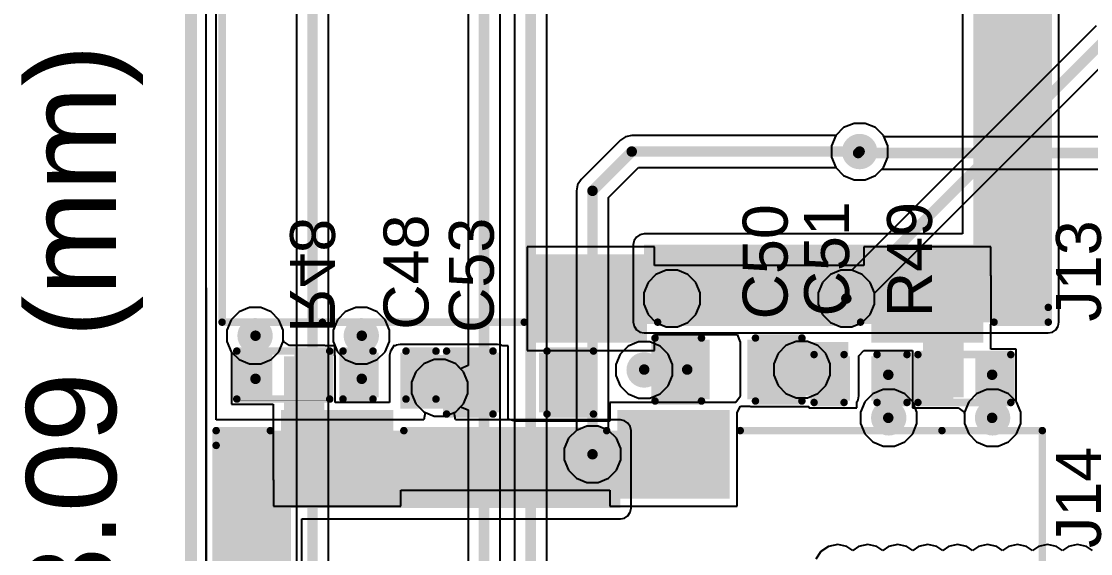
# Model space of a CAD drawing. Header units: inches. Extents: x -3 to 128, y -12 to 41.
# Drawn here: x -2.88 to 15.24, y 13.55 to 22.56 of the extents above; entities that cross this region are included whole.
import ezdxf

# ---------------------------------------------------------------- set-up
doc = ezdxf.new("R2010")
doc.units = ezdxf.units.IN
for name, color, linetype in [('Board Cutout', 216, 'Continuous'), ('Bottom Layer', 5, 'Continuous'), ('Bottom Overlay', 54, 'Continuous'), ('Dimension', 6, 'Continuous'), ('Layer 1', 16, 'Continuous'), ('Layer 2', 76, 'Continuous'), ('Top Layer', 1, 'Continuous'), ('Top Overlay', 2, 'Continuous'), ('Top Paste', 8, 'Continuous'), ('Top Solder', 216, 'Continuous'), ('Via Holes', 16, 'Continuous')]:
    doc.layers.add(name, color=color, linetype=linetype)
doc.styles.add('Arial', font='', dxfattribs={"height": 0.2})
doc.styles.get('Arial').set_extended_font_data('Arial')

msp = doc.modelspace()

# ---------------------------------------------------------------- hatches: boundary and pattern name
at = {"layer": 'Bottom Layer'}
h = msp.add_hatch(color=5, dxfattribs=at)
edge = h.paths.add_edge_path()
edge.add_arc((11.328, 20.357), 0.3, 0, 360)
h = msp.add_hatch(color=5, dxfattribs=at)
edge = h.paths.add_edge_path()
edge.add_arc((8.147, 17.867), 0.3, 0, 360)
h = msp.add_hatch(color=5, dxfattribs=at)
edge = h.paths.add_edge_path()
edge.add_arc((11.102, 17.867), 0.3, 0, 360)
h = msp.add_hatch(color=5, dxfattribs=at)
edge = h.paths.add_edge_path()
edge.add_arc((1.084, 17.237), 0.3, 0, 360)
h = msp.add_hatch(color=5, dxfattribs=at)
edge = h.paths.add_edge_path()
edge.add_arc((2.884, 17.237), 0.3, 0, 360)
h = msp.add_hatch(color=5, dxfattribs=at)
edge = h.paths.add_edge_path()
edge.add_arc((7.677, 16.657), 0.3, 0, 360)
h = msp.add_hatch(color=5, dxfattribs=at)
edge = h.paths.add_edge_path()
edge.add_arc((10.35, 16.664), 0.3, 0, 360)
h = msp.add_hatch(color=5, dxfattribs=at)
edge = h.paths.add_edge_path()
edge.add_arc((4.212, 16.355), 0.3, 0, 360)
h = msp.add_hatch(color=5, dxfattribs=at)
edge = h.paths.add_edge_path()
edge.add_arc((11.821, 15.846), 0.3, 0, 360)
h = msp.add_hatch(color=5, dxfattribs=at)
edge = h.paths.add_edge_path()
edge.add_arc((13.581, 15.846), 0.3, 0, 360)
h = msp.add_hatch(color=5, dxfattribs=at)
edge = h.paths.add_edge_path()
edge.add_arc((6.802, 15.229), 0.3, 0, 360)
at = {"layer": 'Layer 1'}
h = msp.add_hatch(color=16, dxfattribs=at)
edge = h.paths.add_edge_path()
edge.add_arc((11.328, 20.357), 0.3, 0, 360)
h = msp.add_hatch(color=16, dxfattribs=at)
edge = h.paths.add_edge_path()
edge.add_arc((8.147, 17.867), 0.3, 0, 360)
h = msp.add_hatch(color=16, dxfattribs=at)
edge = h.paths.add_edge_path()
edge.add_arc((11.102, 17.867), 0.3, 0, 360)
h = msp.add_hatch(color=16, dxfattribs=at)
edge = h.paths.add_edge_path()
edge.add_arc((1.084, 17.237), 0.3, 0, 360)
h = msp.add_hatch(color=16, dxfattribs=at)
edge = h.paths.add_edge_path()
edge.add_arc((2.884, 17.237), 0.3, 0, 360)
h = msp.add_hatch(color=16, dxfattribs=at)
edge = h.paths.add_edge_path()
edge.add_arc((7.677, 16.657), 0.3, 0, 360)
h = msp.add_hatch(color=16, dxfattribs=at)
edge = h.paths.add_edge_path()
edge.add_arc((10.35, 16.664), 0.3, 0, 360)
h = msp.add_hatch(color=16, dxfattribs=at)
edge = h.paths.add_edge_path()
edge.add_arc((4.212, 16.355), 0.3, 0, 360)
h = msp.add_hatch(color=16, dxfattribs=at)
edge = h.paths.add_edge_path()
edge.add_arc((11.821, 15.846), 0.3, 0, 360)
h = msp.add_hatch(color=16, dxfattribs=at)
edge = h.paths.add_edge_path()
edge.add_arc((13.581, 15.846), 0.3, 0, 360)
h = msp.add_hatch(color=16, dxfattribs=at)
edge = h.paths.add_edge_path()
edge.add_arc((6.802, 15.229), 0.3, 0, 360)
at = {"layer": 'Layer 2'}
for points in [[(14.525, 32.667), (13.255, 32.667), (13.255, 17.466), (14.525, 17.466)], [(14.525, 18.78), (7.675, 18.78), (7.675, 17.466), (14.525, 17.466)], [(0.424, 0.429), (1.694, 0.429), (1.694, 15.63), (0.424, 15.63)], [(0.424, 14.316), (7.274, 14.316), (7.274, 15.63), (0.424, 15.63)]]:
    msp.add_hatch(color=76, dxfattribs=at).paths.add_polyline_path(points)
h = msp.add_hatch(color=76, dxfattribs=at)
edge = h.paths.add_edge_path()
edge.add_arc((11.328, 20.357), 0.3, 0, 360)
h = msp.add_hatch(color=76, dxfattribs=at)
edge = h.paths.add_edge_path()
edge.add_arc((8.147, 17.867), 0.3, 0, 360)
h = msp.add_hatch(color=76, dxfattribs=at)
edge = h.paths.add_edge_path()
edge.add_arc((11.102, 17.867), 0.3, 0, 360)
h = msp.add_hatch(color=76, dxfattribs=at)
edge = h.paths.add_edge_path()
edge.add_arc((1.084, 17.237), 0.3, 0, 360)
h = msp.add_hatch(color=76, dxfattribs=at)
edge = h.paths.add_edge_path()
edge.add_arc((2.884, 17.237), 0.3, 0, 360)
h = msp.add_hatch(color=76, dxfattribs=at)
edge = h.paths.add_edge_path()
edge.add_arc((7.677, 16.657), 0.3, 0, 360)
h = msp.add_hatch(color=76, dxfattribs=at)
edge = h.paths.add_edge_path()
edge.add_arc((10.35, 16.664), 0.3, 0, 360)
h = msp.add_hatch(color=76, dxfattribs=at)
edge = h.paths.add_edge_path()
edge.add_arc((4.212, 16.355), 0.3, 0, 360)
h = msp.add_hatch(color=76, dxfattribs=at)
edge = h.paths.add_edge_path()
edge.add_arc((11.821, 15.846), 0.3, 0, 360)
h = msp.add_hatch(color=76, dxfattribs=at)
edge = h.paths.add_edge_path()
edge.add_arc((13.581, 15.846), 0.3, 0, 360)
h = msp.add_hatch(color=76, dxfattribs=at)
edge = h.paths.add_edge_path()
edge.add_arc((6.802, 15.229), 0.3, 0, 360)
at = {"layer": 'Top Layer'}
h = msp.add_hatch(color=1, dxfattribs=at)
edge = h.paths.add_edge_path()
edge.add_arc((11.328, 20.357), 0.3, 0, 360)
for points in [[(7.675, 17.167), (5.875, 17.167), (5.875, 18.567), (7.675, 18.567)], [(13.375, 17.167), (11.575, 17.167), (11.575, 18.567), (13.375, 18.567)], [(5.875, 17.437), (13.375, 17.437), (13.375, 18.245), (5.875, 18.245)], [(13.09, 18.024), (12.404, 18.024), (12.404, 16.195), (13.09, 16.195)], [(8.724, 17.109), (8.724, 16.22), (7.962, 16.22), (7.962, 17.109)], [(9.486, 16.22), (11.134, 16.22), (11.134, 17.13), (9.486, 17.13)], [(10.248, 17.109), (10.248, 16.22), (9.486, 16.22), (9.486, 17.109)], [(0.863, 16.253), (0.863, 16.888), (1.32, 16.888), (1.32, 16.253)], [(1.574, 15.059), (2.26, 15.059), (2.26, 16.888), (1.574, 16.888)], [(1.803, 16.253), (1.803, 16.888), (2.26, 16.888), (2.26, 16.253)], [(2.663, 16.253), (2.663, 16.888), (3.12, 16.888), (3.12, 16.253)], [(5.192, 16.909), (3.545, 16.909), (3.545, 15.999), (5.192, 15.999)], [(3.603, 16.253), (3.603, 16.888), (4.06, 16.888), (4.06, 16.253)], [(4.43, 15.999), (4.43, 16.888), (5.192, 16.888), (5.192, 15.999)], [(5.954, 15.999), (5.954, 16.888), (6.716, 16.888), (6.716, 15.999)], [(11.102, 16.83), (11.102, 16.195), (10.645, 16.195), (10.645, 16.83)], [(12.042, 16.83), (12.042, 16.195), (11.585, 16.195), (11.585, 16.83)], [(12.861, 16.83), (12.861, 16.195), (12.404, 16.195), (12.404, 16.83)], [(13.801, 16.83), (13.801, 16.195), (13.344, 16.195), (13.344, 16.83)], [(1.574, 15.929), (3.374, 15.929), (3.374, 14.529), (1.574, 14.529)], [(7.274, 15.929), (9.074, 15.929), (9.074, 14.529), (7.274, 14.529)], [(1.574, 14.799), (9.074, 14.799), (9.074, 15.607), (1.574, 15.607)]]:
    msp.add_hatch(color=1, dxfattribs=at).paths.add_polyline_path(points)
h = msp.add_hatch(color=1, dxfattribs=at)
edge = h.paths.add_edge_path()
edge.add_arc((8.147, 17.867), 0.3, 0, 360)
h = msp.add_hatch(color=1, dxfattribs=at)
edge = h.paths.add_edge_path()
edge.add_arc((11.102, 17.867), 0.3, 0, 360)
h = msp.add_hatch(color=1, dxfattribs=at)
edge = h.paths.add_edge_path()
edge.add_arc((1.084, 17.237), 0.3, 0, 360)
h = msp.add_hatch(color=1, dxfattribs=at)
edge = h.paths.add_edge_path()
edge.add_arc((2.884, 17.237), 0.3, 0, 360)
h = msp.add_hatch(color=1, dxfattribs=at)
edge = h.paths.add_edge_path()
edge.add_arc((7.677, 16.657), 0.3, 0, 360)
h = msp.add_hatch(color=1, dxfattribs=at)
edge = h.paths.add_edge_path()
edge.add_arc((10.35, 16.664), 0.3, 0, 360)
h = msp.add_hatch(color=1, dxfattribs=at)
edge = h.paths.add_edge_path()
edge.add_arc((4.212, 16.355), 0.3, 0, 360)
h = msp.add_hatch(color=1, dxfattribs=at)
edge = h.paths.add_edge_path()
edge.add_arc((11.821, 15.846), 0.3, 0, 360)
h = msp.add_hatch(color=1, dxfattribs=at)
edge = h.paths.add_edge_path()
edge.add_arc((13.581, 15.846), 0.3, 0, 360)
h = msp.add_hatch(color=1, dxfattribs=at)
edge = h.paths.add_edge_path()
edge.add_arc((6.802, 15.229), 0.3, 0, 360)
at = {"layer": 'Top Paste'}
for points in [[(7.675, 17.167), (5.875, 17.167), (5.875, 18.567), (7.675, 18.567)], [(13.375, 17.167), (11.575, 17.167), (11.575, 18.567), (13.375, 18.567)], [(8.724, 17.109), (8.724, 16.22), (7.962, 16.22), (7.962, 17.109)], [(10.248, 17.109), (10.248, 16.22), (9.486, 16.22), (9.486, 17.109)], [(0.863, 16.253), (0.863, 16.888), (1.32, 16.888), (1.32, 16.253)], [(1.803, 16.253), (1.803, 16.888), (2.26, 16.888), (2.26, 16.253)], [(2.663, 16.253), (2.663, 16.888), (3.12, 16.888), (3.12, 16.253)], [(3.603, 16.253), (3.603, 16.888), (4.06, 16.888), (4.06, 16.253)], [(4.43, 15.999), (4.43, 16.888), (5.192, 16.888), (5.192, 15.999)], [(5.954, 15.999), (5.954, 16.888), (6.716, 16.888), (6.716, 15.999)], [(11.102, 16.83), (11.102, 16.195), (10.645, 16.195), (10.645, 16.83)], [(12.042, 16.83), (12.042, 16.195), (11.585, 16.195), (11.585, 16.83)], [(12.861, 16.83), (12.861, 16.195), (12.404, 16.195), (12.404, 16.83)], [(13.801, 16.83), (13.801, 16.195), (13.344, 16.195), (13.344, 16.83)], [(1.574, 15.929), (3.374, 15.929), (3.374, 14.529), (1.574, 14.529)], [(7.274, 15.929), (9.074, 15.929), (9.074, 14.529), (7.274, 14.529)]]:
    msp.add_hatch(color=8, dxfattribs=at).paths.add_polyline_path(points)
at = {"layer": 'Top Solder'}
for points in [[(7.725, 17.117), (5.825, 17.117), (5.825, 18.617), (7.725, 18.617)], [(13.425, 17.117), (11.525, 17.117), (11.525, 18.617), (13.425, 18.617)], [(8.784, 17.169), (8.784, 16.16), (7.902, 16.16), (7.902, 17.169)], [(10.308, 17.169), (10.308, 16.16), (9.426, 16.16), (9.426, 17.169)], [(0.808, 16.198), (0.808, 16.943), (1.375, 16.943), (1.375, 16.198)], [(1.748, 16.198), (1.748, 16.943), (2.315, 16.943), (2.315, 16.198)], [(2.603, 16.193), (2.603, 16.948), (3.18, 16.948), (3.18, 16.193)], [(3.543, 16.193), (3.543, 16.948), (4.12, 16.948), (4.12, 16.193)], [(4.37, 15.939), (4.37, 16.948), (5.252, 16.948), (5.252, 15.939)], [(5.894, 15.939), (5.894, 16.948), (6.776, 16.948), (6.776, 15.939)], [(11.162, 16.89), (11.162, 16.135), (10.585, 16.135), (10.585, 16.89)], [(12.102, 16.89), (12.102, 16.135), (11.525, 16.135), (11.525, 16.89)], [(12.916, 16.885), (12.916, 16.14), (12.349, 16.14), (12.349, 16.885)], [(13.856, 16.885), (13.856, 16.14), (13.289, 16.14), (13.289, 16.885)], [(1.524, 15.979), (3.424, 15.979), (3.424, 14.479), (1.524, 14.479)], [(7.224, 15.979), (9.124, 15.979), (9.124, 14.479), (7.224, 14.479)]]:
    msp.add_hatch(color=216, dxfattribs=at).paths.add_polyline_path(points)
at = {"layer": 'Via Holes'}
h = msp.add_hatch(color=7, dxfattribs=at)
edge = h.paths.add_edge_path()
edge.add_arc((11.328, 20.357), 0.15, 0, 360)
h = msp.add_hatch(color=7, dxfattribs=at)
edge = h.paths.add_edge_path()
edge.add_arc((8.147, 17.867), 0.15, 0, 360)
h = msp.add_hatch(color=7, dxfattribs=at)
edge = h.paths.add_edge_path()
edge.add_arc((11.102, 17.867), 0.15, 0, 360)
h = msp.add_hatch(color=7, dxfattribs=at)
edge = h.paths.add_edge_path()
edge.add_arc((1.084, 17.237), 0.15, 0, 360)
h = msp.add_hatch(color=7, dxfattribs=at)
edge = h.paths.add_edge_path()
edge.add_arc((2.884, 17.237), 0.15, 0, 360)
h = msp.add_hatch(color=7, dxfattribs=at)
edge = h.paths.add_edge_path()
edge.add_arc((7.677, 16.657), 0.15, 0, 360)
h = msp.add_hatch(color=7, dxfattribs=at)
edge = h.paths.add_edge_path()
edge.add_arc((10.35, 16.664), 0.15, 0, 360)
h = msp.add_hatch(color=7, dxfattribs=at)
edge = h.paths.add_edge_path()
edge.add_arc((4.212, 16.355), 0.15, 0, 360)
h = msp.add_hatch(color=7, dxfattribs=at)
edge = h.paths.add_edge_path()
edge.add_arc((11.821, 15.846), 0.15, 0, 360)
h = msp.add_hatch(color=7, dxfattribs=at)
edge = h.paths.add_edge_path()
edge.add_arc((13.581, 15.846), 0.15, 0, 360)
h = msp.add_hatch(color=7, dxfattribs=at)
edge = h.paths.add_edge_path()
edge.add_arc((6.802, 15.229), 0.15, 0, 360)

# ---------------------------------------------------------------- linework, layer by layer
at = {"layer": 'Board Cutout'}
msp.add_lwpolyline([(-0.003, 33.09, 0.2, 0.2, 0), (0, 0, 0.2, 0.2, 0)], format="xyseb", dxfattribs=at)
at = {"layer": 'Bottom Layer'}
for p, q in [((0.259, 3.746), (0.257, 29.977)), ((11.057, 20.762), (10.923, 20.628)), ((11.233, 20.835), (11.057, 20.762)), ((11.423, 20.835), (11.233, 20.835)), ((11.598, 20.762), (11.423, 20.835)), ((11.733, 20.628), (11.598, 20.762)), ((10.923, 20.628), (10.85, 20.452)), ((11.805, 20.452), (11.733, 20.628)), ((10.85, 20.452), (10.85, 20.262)), ((11.805, 20.262), (11.805, 20.452)), ((10.85, 20.262), (10.923, 20.087)), ((11.733, 20.087), (11.805, 20.262)), ((10.923, 20.087), (11.057, 19.952)), ((11.057, 19.952), (11.233, 19.88)), ((11.423, 19.88), (11.598, 19.952)), ((11.598, 19.952), (11.733, 20.087)), ((11.233, 19.88), (11.423, 19.88)), ((8.052, 18.345), (7.876, 18.272)), ((8.242, 18.345), (8.052, 18.345)), ((8.417, 18.272), (8.242, 18.345)), ((11.007, 18.345), (10.832, 18.272)), ((11.197, 18.345), (11.007, 18.345)), ((11.373, 18.272), (11.197, 18.345)), ((7.742, 18.138), (7.669, 17.962)), ((7.876, 18.272), (7.742, 18.138)), ((8.552, 18.138), (8.417, 18.272)), ((8.625, 17.962), (8.552, 18.138)), ((10.697, 18.138), (10.625, 17.962)), ((10.832, 18.272), (10.697, 18.138)), ((11.507, 18.138), (11.373, 18.272)), ((11.58, 17.962), (11.507, 18.138)), ((7.669, 17.962), (7.669, 17.772)), ((8.625, 17.772), (8.625, 17.962)), ((10.625, 17.962), (10.625, 17.772)), ((11.58, 17.772), (11.58, 17.962)), ((7.669, 17.772), (7.742, 17.596)), ((8.552, 17.596), (8.625, 17.772)), ((10.625, 17.772), (10.697, 17.596)), ((11.507, 17.596), (11.58, 17.772)), ((0.813, 17.642), (0.679, 17.507)), ((0.989, 17.715), (0.813, 17.642)), ((1.179, 17.715), (0.989, 17.715)), ((1.354, 17.642), (1.179, 17.715)), ((1.489, 17.507), (1.354, 17.642)), ((2.613, 17.642), (2.479, 17.507)), ((2.789, 17.715), (2.613, 17.642)), ((2.979, 17.715), (2.789, 17.715)), ((3.154, 17.642), (2.979, 17.715)), ((3.289, 17.507), (3.154, 17.642)), ((7.742, 17.596), (7.876, 17.462)), ((8.417, 17.462), (8.552, 17.596)), ((10.697, 17.596), (10.832, 17.462)), ((11.373, 17.462), (11.507, 17.596)), ((0.679, 17.507), (0.606, 17.332)), ((1.561, 17.332), (1.489, 17.507)), ((2.479, 17.507), (2.406, 17.332)), ((3.362, 17.332), (3.289, 17.507)), ((7.876, 17.462), (8.052, 17.389)), ((8.242, 17.389), (8.417, 17.462)), ((10.832, 17.462), (11.007, 17.389)), ((11.197, 17.389), (11.373, 17.462)), ((0.606, 17.332), (0.606, 17.142)), ((1.561, 17.142), (1.561, 17.332)), ((2.406, 17.332), (2.406, 17.142)), ((3.362, 17.142), (3.362, 17.332)), ((8.052, 17.389), (8.242, 17.389)), ((11.007, 17.389), (11.197, 17.389)), ((0.606, 17.142), (0.679, 16.966)), ((1.489, 16.966), (1.561, 17.142)), ((2.406, 17.142), (2.479, 16.966)), ((3.289, 16.966), (3.362, 17.142)), ((7.407, 17.062), (7.272, 16.927)), ((7.582, 17.134), (7.407, 17.062)), ((7.772, 17.134), (7.582, 17.134)), ((7.948, 17.062), (7.772, 17.134)), ((8.082, 16.927), (7.948, 17.062)), ((0.679, 16.966), (0.813, 16.832)), ((1.354, 16.832), (1.489, 16.966)), ((2.479, 16.966), (2.613, 16.832)), ((3.154, 16.832), (3.289, 16.966)), ((7.272, 16.927), (7.199, 16.752)), ((8.155, 16.752), (8.082, 16.927)), ((0.813, 16.832), (0.989, 16.759)), ((0.989, 16.759), (1.179, 16.759)), ((1.179, 16.759), (1.354, 16.832)), ((2.613, 16.832), (2.789, 16.759)), ((2.789, 16.759), (2.979, 16.759)), ((2.979, 16.759), (3.154, 16.832)), ((7.199, 16.752), (7.199, 16.561)), ((8.155, 16.561), (8.155, 16.752)), ((7.199, 16.561), (7.272, 16.386)), ((8.082, 16.386), (8.155, 16.561)), ((7.272, 16.386), (7.407, 16.251)), ((7.948, 16.251), (8.082, 16.386)), ((11.726, 16.324), (11.551, 16.251)), ((11.917, 16.324), (11.726, 16.324)), ((12.092, 16.251), (11.917, 16.324)), ((13.486, 16.324), (13.31, 16.251)), ((13.676, 16.324), (13.486, 16.324)), ((13.851, 16.251), (13.676, 16.324)), ((7.407, 16.251), (7.582, 16.179)), ((7.582, 16.179), (7.772, 16.179)), ((7.772, 16.179), (7.948, 16.251)), ((11.551, 16.251), (11.416, 16.116)), ((12.227, 16.116), (12.092, 16.251)), ((13.31, 16.251), (13.176, 16.116)), ((13.986, 16.116), (13.851, 16.251)), ((11.416, 16.116), (11.344, 15.941)), ((12.299, 15.941), (12.227, 16.116)), ((13.176, 16.116), (13.103, 15.941)), ((14.058, 15.941), (13.986, 16.116)), ((11.344, 15.941), (11.344, 15.751)), ((12.299, 15.751), (12.299, 15.941)), ((13.103, 15.941), (13.103, 15.751)), ((14.058, 15.751), (14.058, 15.941)), ((6.531, 15.634), (6.397, 15.5)), ((6.707, 15.707), (6.531, 15.634)), ((6.897, 15.707), (6.707, 15.707)), ((7.072, 15.634), (6.897, 15.707)), ((7.207, 15.5), (7.072, 15.634)), ((11.344, 15.751), (11.416, 15.575)), ((12.227, 15.575), (12.299, 15.751)), ((13.103, 15.751), (13.176, 15.575)), ((13.986, 15.575), (14.058, 15.751)), ((6.397, 15.5), (6.324, 15.324)), ((7.279, 15.324), (7.207, 15.5)), ((11.416, 15.575), (11.551, 15.441)), ((11.551, 15.441), (11.726, 15.368)), ((11.917, 15.368), (12.092, 15.441)), ((12.092, 15.441), (12.227, 15.575)), ((13.176, 15.575), (13.31, 15.441)), ((13.31, 15.441), (13.486, 15.368)), ((13.676, 15.368), (13.851, 15.441)), ((13.851, 15.441), (13.986, 15.575)), ((6.324, 15.324), (6.324, 15.134)), ((7.279, 15.134), (7.279, 15.324)), ((11.726, 15.368), (11.917, 15.368)), ((13.486, 15.368), (13.676, 15.368)), ((6.324, 15.134), (6.397, 14.959)), ((7.207, 14.959), (7.279, 15.134)), ((6.397, 14.959), (6.531, 14.824)), ((7.072, 14.824), (7.207, 14.959)), ((6.531, 14.824), (6.707, 14.751)), ((6.707, 14.751), (6.897, 14.751)), ((6.897, 14.751), (7.072, 14.824))]:
    msp.add_line(p, q, dxfattribs=at)
at = {"layer": 'Layer 1'}
for p, q in [((0.259, 0.259), (0.256, 32.741)), ((1.785, 26.934), (1.785, 6.853)), ((2.329, 6.966), (2.329, 26.821)), ((5.482, 26.391), (5.482, 7.557)), ((6.026, 7.669), (6.026, 26.278)), ((5.236, 6.77), (5.236, 25.07)), ((4.692, 24.958), (4.692, 16.731)), ((15.336, 22.485), (11.196, 18.345)), ((11.58, 17.96), (15.794, 22.174)), ((11.057, 20.762), (10.924, 20.629)), ((11.233, 20.835), (11.057, 20.762)), ((11.423, 20.835), (11.233, 20.835)), ((11.598, 20.762), (11.423, 20.835)), ((11.733, 20.628), (11.598, 20.762)), ((7.275, 20.55), (6.609, 19.884)), ((7.363, 20.609), (7.275, 20.55)), ((7.467, 20.629), (7.363, 20.609)), ((10.924, 20.629), (7.467, 20.629)), ((11.805, 20.452), (11.733, 20.628)), ((11.805, 20.262), (11.805, 20.452)), ((11.733, 20.087), (11.805, 20.262)), ((7.074, 19.579), (7.58, 20.085)), ((7.58, 20.085), (10.924, 20.085)), ((10.924, 20.085), (11.057, 19.952)), ((11.057, 19.952), (11.233, 19.88)), ((11.423, 19.88), (11.598, 19.952)), ((11.598, 19.952), (11.733, 20.087)), ((6.55, 19.796), (6.53, 19.692)), ((6.609, 19.884), (6.55, 19.796)), ((11.233, 19.88), (11.423, 19.88)), ((6.53, 19.692), (6.53, 15.633)), ((7.074, 15.633), (7.074, 19.579)), ((8.052, 18.345), (7.876, 18.272)), ((8.242, 18.345), (8.052, 18.345)), ((8.417, 18.272), (8.242, 18.345)), ((11.007, 18.345), (10.832, 18.272)), ((11.196, 18.345), (11.007, 18.345)), ((7.742, 18.138), (7.669, 17.962)), ((7.876, 18.272), (7.742, 18.138)), ((8.552, 18.138), (8.417, 18.272)), ((8.625, 17.962), (8.552, 18.138)), ((10.697, 18.138), (10.625, 17.962)), ((10.832, 18.272), (10.697, 18.138)), ((7.669, 17.962), (7.669, 17.772)), ((8.625, 17.772), (8.625, 17.962)), ((10.625, 17.962), (10.625, 17.772)), ((11.58, 17.772), (11.58, 17.96)), ((7.669, 17.772), (7.742, 17.596)), ((8.552, 17.596), (8.625, 17.772)), ((10.625, 17.772), (10.697, 17.596)), ((11.507, 17.596), (11.58, 17.772)), ((0.813, 17.642), (0.679, 17.507)), ((0.989, 17.715), (0.813, 17.642)), ((1.179, 17.715), (0.989, 17.715)), ((1.354, 17.642), (1.179, 17.715)), ((1.489, 17.507), (1.354, 17.642)), ((7.742, 17.596), (7.876, 17.462)), ((8.417, 17.462), (8.552, 17.596)), ((10.697, 17.596), (10.832, 17.462)), ((11.373, 17.462), (11.507, 17.596)), ((0.679, 17.507), (0.606, 17.332)), ((1.561, 17.332), (1.489, 17.507)), ((7.876, 17.462), (8.052, 17.389)), ((8.242, 17.389), (8.417, 17.462)), ((10.832, 17.462), (11.007, 17.389)), ((11.197, 17.389), (11.373, 17.462)), ((0.606, 17.332), (0.606, 17.142)), ((1.561, 17.142), (1.561, 17.332)), ((8.052, 17.389), (8.242, 17.389)), ((11.007, 17.389), (11.197, 17.389)), ((0.606, 17.142), (0.679, 16.966)), ((1.489, 16.966), (1.561, 17.142)), ((10.079, 17.069), (9.945, 16.935)), ((10.255, 17.142), (10.079, 17.069)), ((10.445, 17.142), (10.255, 17.142)), ((10.621, 17.069), (10.445, 17.142)), ((10.755, 16.935), (10.621, 17.069)), ((0.679, 16.966), (0.813, 16.832)), ((1.354, 16.832), (1.489, 16.966)), ((9.945, 16.935), (9.872, 16.759)), ((10.828, 16.759), (10.755, 16.935)), ((0.813, 16.832), (0.989, 16.759)), ((0.989, 16.759), (1.179, 16.759)), ((1.179, 16.759), (1.354, 16.832)), ((3.942, 16.76), (3.807, 16.625)), ((4.117, 16.832), (3.942, 16.76)), ((4.307, 16.832), (4.117, 16.832)), ((4.483, 16.76), (4.307, 16.832)), ((4.565, 16.678), (4.483, 16.76)), ((4.692, 16.731), (4.565, 16.678)), ((9.872, 16.759), (9.872, 16.569)), ((10.828, 16.569), (10.828, 16.759)), ((3.807, 16.625), (3.735, 16.45)), ((9.872, 16.569), (9.945, 16.394)), ((10.755, 16.394), (10.828, 16.569)), ((3.735, 16.45), (3.735, 16.26)), ((9.945, 16.394), (10.079, 16.259)), ((10.621, 16.259), (10.755, 16.394)), ((13.486, 16.324), (13.31, 16.251)), ((13.676, 16.324), (13.486, 16.324)), ((13.851, 16.251), (13.676, 16.324)), ((3.735, 16.26), (3.807, 16.084)), ((10.079, 16.259), (10.255, 16.187)), ((10.255, 16.187), (10.445, 16.187)), ((10.445, 16.187), (10.621, 16.259)), ((13.31, 16.251), (13.176, 16.116)), ((13.986, 16.116), (13.851, 16.251)), ((3.807, 16.084), (3.942, 15.95)), ((3.942, 15.95), (4.117, 15.877)), ((4.307, 15.877), (4.483, 15.95)), ((4.483, 15.95), (4.565, 16.031)), ((4.565, 16.031), (4.692, 15.979)), ((4.692, 15.979), (4.692, 6.77)), ((13.176, 16.116), (13.103, 15.941)), ((14.058, 15.941), (13.986, 16.116)), ((4.117, 15.877), (4.307, 15.877)), ((13.103, 15.941), (13.103, 15.751)), ((14.058, 15.751), (14.058, 15.941)), ((6.53, 15.633), (6.397, 15.5)), ((7.207, 15.5), (7.074, 15.633)), ((13.103, 15.751), (13.176, 15.575)), ((13.986, 15.575), (14.058, 15.751)), ((6.397, 15.5), (6.324, 15.324)), ((7.279, 15.324), (7.207, 15.5)), ((13.176, 15.575), (13.31, 15.441)), ((13.31, 15.441), (13.486, 15.368)), ((13.676, 15.368), (13.851, 15.441)), ((13.851, 15.441), (13.986, 15.575)), ((6.324, 15.324), (6.324, 15.134)), ((7.279, 15.134), (7.279, 15.324)), ((13.486, 15.368), (13.676, 15.368)), ((6.324, 15.134), (6.397, 14.959)), ((7.207, 14.959), (7.279, 15.134)), ((6.397, 14.959), (6.531, 14.824)), ((7.072, 14.824), (7.207, 14.959)), ((6.531, 14.824), (6.707, 14.751)), ((6.707, 14.751), (6.897, 14.751)), ((6.897, 14.751), (7.072, 14.824)), ((10.803, 13.667), (10.673, 13.58)), ((10.957, 13.698), (10.803, 13.667)), ((11.11, 13.667), (10.957, 13.698)), ((11.211, 13.6), (11.11, 13.667)), ((11.311, 13.667), (11.211, 13.6)), ((11.465, 13.698), (11.311, 13.667)), ((11.618, 13.667), (11.465, 13.698)), ((11.719, 13.6), (11.618, 13.667)), ((11.819, 13.667), (11.719, 13.6)), ((11.973, 13.698), (11.819, 13.667)), ((12.126, 13.667), (11.973, 13.698)), ((12.227, 13.6), (12.126, 13.667)), ((12.327, 13.667), (12.227, 13.6)), ((12.481, 13.698), (12.327, 13.667)), ((12.634, 13.667), (12.481, 13.698)), ((12.735, 13.6), (12.634, 13.667)), ((12.835, 13.667), (12.735, 13.6)), ((12.989, 13.698), (12.835, 13.667)), ((13.142, 13.667), (12.989, 13.698)), ((13.243, 13.6), (13.142, 13.667)), ((13.343, 13.667), (13.243, 13.6)), ((13.497, 13.698), (13.343, 13.667)), ((13.65, 13.667), (13.497, 13.698)), ((13.751, 13.6), (13.65, 13.667)), ((13.851, 13.667), (13.751, 13.6)), ((14.005, 13.698), (13.851, 13.667)), ((14.158, 13.667), (14.005, 13.698)), ((14.259, 13.6), (14.158, 13.667)), ((14.359, 13.667), (14.259, 13.6)), ((14.513, 13.698), (14.359, 13.667)), ((14.666, 13.667), (14.513, 13.698)), ((14.767, 13.6), (14.666, 13.667)), ((14.867, 13.667), (14.767, 13.6)), ((15.021, 13.698), (14.867, 13.667)), ((15.174, 13.667), (15.021, 13.698)), ((15.275, 13.6), (15.174, 13.667)), ((10.673, 13.58), (10.586, 13.45))]:
    msp.add_line(p, q, dxfattribs=at)
for points in [[(2.057, 6.853, 0.178, 0.178, 0), (2.057, 26.934, 0.178, 0.178, 0)], [(5.754, 7.557, 0.178, 0.178, 0), (5.754, 26.391, 0.178, 0.178, 0)], [(4.964, 6.367, 0.178, 0.178, 0), (4.964, 25.07, 0.178, 0.178, 0)], [(11.102, 17.867, 0.178, 0.178, 0), (15.681, 22.446, 0.178, 0.178, 0)], [(6.802, 19.692, 0.178, 0.178, 0), (7.467, 20.357, 0.178, 0.178, 0)], [(7.467, 20.357, 0.178, 0.178, 0), (11.328, 20.357, 0.178, 0.178, 0)], [(6.802, 15.229, 0.178, 0.178, 0), (6.802, 19.692, 0.178, 0.178, 0)]]:
    msp.add_lwpolyline(points, format="xyseb", dxfattribs=at)
for points in [[(7.422, 20.357, 0.0889, 0.0889, 1), (7.511, 20.357, 0.0889, 0.0889, 1)], [(7.422, 20.357, 0.0889, 0.0889, 1), (7.511, 20.357, 0.0889, 0.0889, 1)], [(11.283, 20.357, 0.0889, 0.0889, 1), (11.372, 20.357, 0.0889, 0.0889, 1)], [(6.757, 19.692, 0.0889, 0.0889, 1), (6.846, 19.692, 0.0889, 0.0889, 1)], [(6.757, 19.692, 0.0889, 0.0889, 1), (6.846, 19.692, 0.0889, 0.0889, 1)], [(11.058, 17.867, 0.0889, 0.0889, 1), (11.147, 17.867, 0.0889, 0.0889, 1)], [(6.757, 15.229, 0.0889, 0.0889, 1), (6.846, 15.229, 0.0889, 0.0889, 1)]]:
    msp.add_lwpolyline(points, format="xyseb", close=True, dxfattribs=at)
at = {"layer": 'Layer 2'}
for p, q in [((0.424, 15.812), (0.424, 32.831)), ((13.073, 32.667), (13.073, 18.962)), ((14.706, 17.466), (14.706, 32.667)), ((11.057, 20.762), (10.923, 20.628)), ((11.233, 20.835), (11.057, 20.762)), ((11.423, 20.835), (11.233, 20.835)), ((11.598, 20.762), (11.423, 20.835)), ((11.733, 20.628), (11.598, 20.762)), ((10.923, 20.628), (10.85, 20.452)), ((11.805, 20.452), (11.733, 20.628)), ((10.85, 20.452), (10.85, 20.262)), ((11.805, 20.262), (11.805, 20.452)), ((10.85, 20.262), (10.923, 20.087)), ((11.733, 20.087), (11.805, 20.262)), ((10.923, 20.087), (11.057, 19.952)), ((11.057, 19.952), (11.233, 19.88)), ((11.423, 19.88), (11.598, 19.952)), ((11.598, 19.952), (11.733, 20.087)), ((11.233, 19.88), (11.423, 19.88)), ((7.507, 18.85), (7.493, 18.78)), ((7.546, 18.909), (7.507, 18.85)), ((7.605, 18.948), (7.546, 18.909)), ((7.675, 18.962), (7.605, 18.948)), ((13.073, 18.962), (7.675, 18.962)), ((7.493, 18.78), (7.493, 17.466)), ((2.613, 17.642), (2.479, 17.507)), ((2.789, 17.715), (2.613, 17.642)), ((2.979, 17.715), (2.789, 17.715)), ((3.154, 17.642), (2.979, 17.715)), ((3.289, 17.507), (3.154, 17.642)), ((2.479, 17.507), (2.406, 17.332)), ((3.362, 17.332), (3.289, 17.507)), ((7.493, 17.466), (7.507, 17.397)), ((7.507, 17.397), (7.546, 17.338)), ((14.653, 17.338), (14.692, 17.397)), ((14.692, 17.397), (14.706, 17.466)), ((2.406, 17.332), (2.406, 17.142)), ((3.362, 17.142), (3.362, 17.332)), ((7.546, 17.338), (7.605, 17.298)), ((7.605, 17.298), (7.675, 17.285)), ((7.675, 17.285), (14.525, 17.285)), ((14.525, 17.285), (14.594, 17.298)), ((14.594, 17.298), (14.653, 17.338)), ((2.406, 17.142), (2.479, 16.966)), ((3.289, 16.966), (3.362, 17.142)), ((7.407, 17.062), (7.272, 16.927)), ((7.582, 17.134), (7.407, 17.062)), ((7.772, 17.134), (7.582, 17.134)), ((7.948, 17.062), (7.772, 17.134)), ((8.082, 16.927), (7.948, 17.062)), ((10.079, 17.069), (9.945, 16.935)), ((10.255, 17.142), (10.079, 17.069)), ((10.445, 17.142), (10.255, 17.142)), ((10.621, 17.069), (10.445, 17.142)), ((10.755, 16.935), (10.621, 17.069)), ((2.479, 16.966), (2.613, 16.832)), ((3.154, 16.832), (3.289, 16.966)), ((7.272, 16.927), (7.199, 16.752)), ((8.155, 16.752), (8.082, 16.927)), ((9.945, 16.935), (9.872, 16.759)), ((10.828, 16.759), (10.755, 16.935)), ((2.613, 16.832), (2.789, 16.759)), ((2.789, 16.759), (2.979, 16.759)), ((2.979, 16.759), (3.154, 16.832)), ((3.942, 16.76), (3.807, 16.625)), ((4.117, 16.832), (3.942, 16.76)), ((4.307, 16.832), (4.117, 16.832)), ((4.483, 16.76), (4.307, 16.832)), ((4.618, 16.625), (4.483, 16.76)), ((7.199, 16.752), (7.199, 16.561)), ((8.155, 16.561), (8.155, 16.752)), ((9.872, 16.759), (9.872, 16.569)), ((10.828, 16.569), (10.828, 16.759)), ((3.807, 16.625), (3.735, 16.45)), ((4.69, 16.45), (4.618, 16.625)), ((7.199, 16.561), (7.272, 16.386)), ((8.082, 16.386), (8.155, 16.561)), ((9.872, 16.569), (9.945, 16.394)), ((10.755, 16.394), (10.828, 16.569)), ((3.735, 16.45), (3.735, 16.26)), ((4.69, 16.26), (4.69, 16.45)), ((7.272, 16.386), (7.407, 16.251)), ((7.948, 16.251), (8.082, 16.386)), ((9.945, 16.394), (10.079, 16.259)), ((10.621, 16.259), (10.755, 16.394)), ((11.726, 16.324), (11.551, 16.251)), ((11.917, 16.324), (11.726, 16.324)), ((12.092, 16.251), (11.917, 16.324)), ((3.735, 16.26), (3.807, 16.084)), ((4.618, 16.084), (4.69, 16.26)), ((7.407, 16.251), (7.582, 16.179)), ((7.582, 16.179), (7.772, 16.179)), ((7.772, 16.179), (7.948, 16.251)), ((10.079, 16.259), (10.255, 16.187)), ((10.255, 16.187), (10.445, 16.187)), ((10.445, 16.187), (10.621, 16.259)), ((11.551, 16.251), (11.416, 16.116)), ((12.227, 16.116), (12.092, 16.251)), ((3.807, 16.084), (3.942, 15.95)), ((3.942, 15.95), (3.968, 15.939)), ((4.456, 15.939), (4.483, 15.95)), ((4.483, 15.95), (4.618, 16.084)), ((11.416, 16.116), (11.344, 15.941)), ((12.299, 15.941), (12.227, 16.116)), ((3.943, 15.812), (0.424, 15.812)), ((3.968, 15.939), (3.943, 15.812)), ((4.482, 15.812), (4.456, 15.939)), ((7.274, 15.812), (4.482, 15.812)), ((7.343, 15.798), (7.274, 15.812)), ((7.402, 15.758), (7.343, 15.798)), ((11.344, 15.941), (11.344, 15.751)), ((12.299, 15.751), (12.299, 15.941)), ((7.441, 15.7), (7.402, 15.758)), ((7.455, 15.63), (7.441, 15.7)), ((7.455, 14.316), (7.455, 15.63)), ((11.344, 15.751), (11.416, 15.575)), ((12.227, 15.575), (12.299, 15.751)), ((11.416, 15.575), (11.551, 15.441)), ((11.551, 15.441), (11.726, 15.368)), ((11.917, 15.368), (12.092, 15.441)), ((12.092, 15.441), (12.227, 15.575)), ((11.726, 15.368), (11.917, 15.368)), ((7.441, 14.246), (7.455, 14.316)), ((1.875, 0.429), (1.875, 14.135)), ((1.875, 14.135), (7.274, 14.135)), ((7.274, 14.135), (7.343, 14.148)), ((7.343, 14.148), (7.402, 14.188)), ((7.402, 14.188), (7.441, 14.246))]:
    msp.add_line(p, q, dxfattribs=at)
at = {"layer": 'Top Layer'}
for p, q in [((0.259, 3.21), (0.257, 29.796)), ((11.057, 20.762), (10.923, 20.628)), ((11.233, 20.835), (11.057, 20.762)), ((11.423, 20.835), (11.233, 20.835)), ((11.598, 20.762), (11.423, 20.835)), ((11.733, 20.628), (11.598, 20.762)), ((10.923, 20.628), (10.85, 20.452)), ((11.743, 20.604), (11.733, 20.628)), ((56.395, 20.604), (11.743, 20.604)), ((10.85, 20.452), (10.85, 20.262)), ((10.85, 20.262), (10.923, 20.087)), ((10.923, 20.087), (11.057, 19.952)), ((11.057, 19.952), (11.233, 19.88)), ((11.423, 19.88), (11.598, 19.952)), ((11.598, 19.952), (11.706, 20.06)), ((11.706, 20.06), (27.927, 20.06)), ((11.233, 19.88), (11.423, 19.88)), ((7.852, 18.745), (5.697, 18.745)), ((5.697, 18.745), (5.697, 18.262)), ((7.852, 18.426), (7.852, 18.745)), ((13.552, 18.745), (11.397, 18.745)), ((11.397, 18.745), (11.397, 18.426)), ((13.552, 18.262), (13.552, 18.745)), ((11.397, 18.426), (7.852, 18.426)), ((5.697, 18.262), (5.693, 18.245)), ((5.693, 18.245), (5.693, 17.437)), ((13.556, 18.245), (13.552, 18.262)), ((13.556, 17.437), (13.556, 18.245)), ((0.813, 17.642), (0.679, 17.507)), ((0.989, 17.715), (0.813, 17.642)), ((1.179, 17.715), (0.989, 17.715)), ((1.354, 17.642), (1.179, 17.715)), ((1.489, 17.507), (1.354, 17.642)), ((0.679, 17.507), (0.606, 17.332)), ((1.561, 17.332), (1.489, 17.507)), ((5.693, 17.437), (5.697, 17.42)), ((5.697, 17.42), (5.697, 16.989)), ((13.552, 17.42), (13.556, 17.437)), ((13.552, 17.007), (13.552, 17.42)), ((0.606, 17.332), (0.606, 17.142)), ((1.561, 17.191), (1.561, 17.332)), ((7.852, 16.989), (7.852, 17.256)), ((7.852, 17.256), (9.252, 17.256)), ((9.252, 17.256), (9.305, 17.13)), ((0.606, 17.142), (0.679, 16.966)), ((1.567, 17.138), (1.561, 17.191)), ((1.669, 17.069), (1.567, 17.138)), ((2.26, 17.069), (1.669, 17.069)), ((2.277, 17.066), (2.26, 17.069)), ((2.438, 17.066), (2.277, 17.066)), ((2.438, 16.906), (2.438, 17.066)), ((3.417, 17.037), (3.378, 16.978)), ((3.425, 17.043), (3.417, 17.037)), ((3.46, 17.066), (3.425, 17.066)), ((3.425, 17.066), (3.425, 17.043)), ((3.476, 17.076), (3.46, 17.066)), ((3.545, 17.09), (3.476, 17.076)), ((5.192, 17.09), (3.545, 17.09)), ((5.262, 17.076), (5.192, 17.09)), ((5.278, 17.066), (5.262, 17.076)), ((5.37, 17.066), (5.278, 17.066)), ((5.37, 16.926), (5.37, 17.066)), ((9.305, 17.13), (9.305, 16.22)), ((0.679, 16.966), (0.685, 16.96)), ((0.685, 16.96), (0.685, 16.075)), ((2.441, 16.888), (2.438, 16.906)), ((2.441, 16.107), (2.441, 16.888)), ((3.378, 16.978), (3.364, 16.909)), ((3.364, 16.909), (3.364, 16.107)), ((5.374, 16.909), (5.37, 16.926)), ((5.374, 15.999), (5.374, 16.909)), ((5.697, 16.989), (7.852, 16.989)), ((11.315, 16.896), (11.397, 16.989)), ((11.315, 16.22), (11.315, 16.896)), ((11.397, 16.989), (12.223, 16.989)), ((12.223, 16.989), (12.223, 16.195)), ((13.979, 17.007), (13.552, 17.007)), ((13.979, 16.123), (13.979, 17.007)), ((9.307, 16.211), (9.231, 16.107)), ((9.305, 16.22), (9.307, 16.211)), ((11.28, 16.119), (11.301, 16.151)), ((11.301, 16.151), (11.315, 16.22)), ((12.223, 16.195), (12.226, 16.177)), ((12.226, 16.177), (12.226, 16.017)), ((0.685, 16.075), (1.393, 16.075)), ((1.393, 16.075), (1.393, 14.799)), ((3.364, 16.107), (2.441, 16.107)), ((5.37, 15.981), (5.374, 15.999)), ((5.37, 15.821), (5.37, 15.981)), ((9.202, 16.107), (7.096, 16.107)), ((7.096, 16.107), (7.096, 15.788)), ((9.231, 16.107), (9.202, 16.107)), ((9.252, 15.939), (9.309, 16.042)), ((9.309, 16.042), (9.341, 16.042)), ((9.341, 16.042), (9.469, 16.042)), ((9.469, 16.042), (9.486, 16.039)), ((9.486, 16.039), (10.467, 16.039)), ((10.467, 16.039), (10.467, 16.017)), ((10.467, 16.017), (11.28, 16.017)), ((11.28, 16.017), (11.28, 16.119)), ((12.226, 16.017), (12.387, 16.017)), ((12.387, 16.017), (12.404, 16.013)), ((12.404, 16.013), (12.995, 16.013)), ((12.995, 16.013), (13.097, 15.944)), ((13.097, 15.944), (13.103, 15.891)), ((13.986, 16.116), (13.979, 16.123)), ((14.058, 15.941), (13.986, 16.116)), ((5.483, 15.788), (5.37, 15.821)), ((7.096, 15.788), (5.483, 15.788)), ((9.252, 15.624), (9.252, 15.939)), ((13.103, 15.891), (13.103, 15.751)), ((14.058, 15.751), (14.058, 15.941)), ((9.255, 15.607), (9.252, 15.624)), ((9.255, 14.799), (9.255, 15.607)), ((13.103, 15.751), (13.176, 15.575)), ((13.986, 15.575), (14.058, 15.751)), ((13.176, 15.575), (13.31, 15.441)), ((13.31, 15.441), (13.486, 15.368)), ((13.676, 15.368), (13.851, 15.441)), ((13.851, 15.441), (13.986, 15.575)), ((13.486, 15.368), (13.676, 15.368)), ((1.393, 14.799), (1.396, 14.782)), ((1.396, 14.782), (1.396, 14.351)), ((9.252, 14.782), (9.255, 14.799)), ((9.252, 14.351), (9.252, 14.782)), ((3.552, 14.351), (3.552, 14.618)), ((3.552, 14.618), (7.096, 14.618)), ((7.096, 14.618), (7.096, 14.351)), ((1.396, 14.351), (3.552, 14.351)), ((7.096, 14.351), (9.252, 14.351))]:
    msp.add_line(p, q, dxfattribs=at)
for points in [[(11.302, 20.332, 0.178, 0.178, 0), (11.328, 20.357, 0.178, 0.178, 0)], [(11.302, 20.332, 0.178, 0.178, 0), (58.263, 20.332, 0.178, 0.178, 0)], [(1.091, 16.507, 0.178, 0.178, 0), (1.091, 17.237, 0.178, 0.178, 0)], [(2.892, 16.507, 0.178, 0.178, 0), (2.892, 17.237, 0.178, 0.178, 0)], [(7.677, 16.664, 0.178, 0.178, 0), (8.407, 16.664, 0.178, 0.178, 0)], [(11.814, 15.846, 0.178, 0.178, 0), (11.814, 16.576, 0.178, 0.178, 0)], [(13.573, 15.846, 0.178, 0.178, 0), (13.573, 16.576, 0.178, 0.178, 0)]]:
    msp.add_lwpolyline(points, format="xyseb", dxfattribs=at)
for points in [[(11.258, 20.332, 0.0889, 0.0889, 1), (11.347, 20.332, 0.0889, 0.0889, 1)], [(11.258, 20.332, 0.0889, 0.0889, 1), (11.347, 20.332, 0.0889, 0.0889, 1)], [(11.283, 20.357, 0.0889, 0.0889, 1), (11.372, 20.357, 0.0889, 0.0889, 1)], [(1.047, 17.237, 0.0889, 0.0889, 1), (1.136, 17.237, 0.0889, 0.0889, 1)], [(2.847, 17.237, 0.0889, 0.0889, 1), (2.936, 17.237, 0.0889, 0.0889, 1)], [(7.633, 16.664, 0.0889, 0.0889, 1), (7.722, 16.664, 0.0889, 0.0889, 1)], [(8.362, 16.664, 0.0889, 0.0889, 1), (8.451, 16.664, 0.0889, 0.0889, 1)], [(1.047, 16.507, 0.0889, 0.0889, 1), (1.136, 16.507, 0.0889, 0.0889, 1)], [(2.847, 16.507, 0.0889, 0.0889, 1), (2.936, 16.507, 0.0889, 0.0889, 1)], [(11.769, 16.576, 0.0889, 0.0889, 1), (11.858, 16.576, 0.0889, 0.0889, 1)], [(13.528, 16.576, 0.0889, 0.0889, 1), (13.617, 16.576, 0.0889, 0.0889, 1)], [(11.769, 15.846, 0.0889, 0.0889, 1), (11.858, 15.846, 0.0889, 0.0889, 1)], [(13.528, 15.846, 0.0889, 0.0889, 1), (13.617, 15.846, 0.0889, 0.0889, 1)]]:
    msp.add_lwpolyline(points, format="xyseb", close=True, dxfattribs=at)
at = {"layer": 'Top Overlay'}
for points in [[(0.525, 17.466, 0.127, 0.127, 0), (0.525, 30.736, 0.127, 0.127, 0)], [(14.525, 17.717, 0.127, 0.127, 0), (14.525, 29.836, 0.127, 0.127, 0)], [(14.525, 17.467, 0.127, 0.127, 0), (14.525, 17.717, 0.127, 0.127, 0)], [(0.525, 17.466, 0.127, 0.127, 0), (2.225, 17.466, 0.127, 0.127, 0)], [(2.225, 17.466, 0.127, 0.127, 0), (5.644, 17.466, 0.127, 0.127, 0)], [(7.906, 17.467, 0.127, 0.127, 0), (11.343, 17.467, 0.127, 0.127, 0)], [(13.606, 17.467, 0.127, 0.127, 0), (14.525, 17.467, 0.127, 0.127, 0)], [(7.861, 17.198, 0.127, 0.127, 0), (8.648, 17.198, 0.127, 0.127, 0)], [(7.861, 16.131, 0.127, 0.127, 0), (7.861, 17.198, 0.127, 0.127, 0)], [(9.563, 17.198, 0.127, 0.127, 0), (10.35, 17.198, 0.127, 0.127, 0)], [(10.35, 16.131, 0.127, 0.127, 0), (10.35, 17.198, 0.127, 0.127, 0)], [(0.774, 16.977, 0.127, 0.127, 0), (2.349, 16.977, 0.127, 0.127, 0)], [(0.774, 16.164, 0.127, 0.127, 0), (0.774, 16.977, 0.127, 0.127, 0)], [(2.349, 16.164, 0.127, 0.127, 0), (2.349, 16.977, 0.127, 0.127, 0)], [(2.574, 16.977, 0.127, 0.127, 0), (3.082, 16.977, 0.127, 0.127, 0)], [(2.574, 16.164, 0.127, 0.127, 0), (2.574, 16.977, 0.127, 0.127, 0)], [(3.641, 16.977, 0.127, 0.127, 0), (4.149, 16.977, 0.127, 0.127, 0)], [(4.149, 16.164, 0.127, 0.127, 0), (4.149, 16.977, 0.127, 0.127, 0)], [(4.329, 16.977, 0.127, 0.127, 0), (5.116, 16.977, 0.127, 0.127, 0)], [(4.329, 15.91, 0.127, 0.127, 0), (4.329, 16.977, 0.127, 0.127, 0)], [(6.031, 16.977, 0.127, 0.127, 0), (6.818, 16.977, 0.127, 0.127, 0)], [(6.818, 15.91, 0.127, 0.127, 0), (6.818, 16.977, 0.127, 0.127, 0)], [(10.556, 16.918, 0.127, 0.127, 0), (11.064, 16.918, 0.127, 0.127, 0)], [(10.556, 16.106, 0.127, 0.127, 0), (10.556, 16.918, 0.127, 0.127, 0)], [(11.623, 16.918, 0.127, 0.127, 0), (12.131, 16.918, 0.127, 0.127, 0)], [(12.131, 16.106, 0.127, 0.127, 0), (12.131, 16.918, 0.127, 0.127, 0)], [(12.315, 16.106, 0.127, 0.127, 0), (12.315, 16.918, 0.127, 0.127, 0)], [(12.315, 16.918, 0.127, 0.127, 0), (13.89, 16.918, 0.127, 0.127, 0)], [(12.29, 16.944, 0.00323, 0.00323, 0), (13.916, 16.944, 0.00323, 0.00323, 0)], [(13.89, 16.106, 0.127, 0.127, 0), (13.89, 16.918, 0.127, 0.127, 0)], [(0.774, 16.164, 0.127, 0.127, 0), (2.349, 16.164, 0.127, 0.127, 0)], [(0.749, 16.139, 0.00323, 0.00323, 0), (2.374, 16.139, 0.00323, 0.00323, 0)], [(2.574, 16.164, 0.127, 0.127, 0), (3.082, 16.164, 0.127, 0.127, 0)], [(3.641, 16.164, 0.127, 0.127, 0), (4.149, 16.164, 0.127, 0.127, 0)], [(7.861, 16.131, 0.127, 0.127, 0), (8.648, 16.131, 0.127, 0.127, 0)], [(9.563, 16.131, 0.127, 0.127, 0), (10.35, 16.131, 0.127, 0.127, 0)], [(10.556, 16.106, 0.127, 0.127, 0), (11.064, 16.106, 0.127, 0.127, 0)], [(11.623, 16.106, 0.127, 0.127, 0), (12.131, 16.106, 0.127, 0.127, 0)], [(12.315, 16.106, 0.127, 0.127, 0), (13.89, 16.106, 0.127, 0.127, 0)], [(4.329, 15.91, 0.127, 0.127, 0), (5.116, 15.91, 0.127, 0.127, 0)], [(6.031, 15.91, 0.127, 0.127, 0), (6.818, 15.91, 0.127, 0.127, 0)], [(0.424, 15.629, 0.127, 0.127, 0), (1.343, 15.629, 0.127, 0.127, 0)], [(0.424, 15.379, 0.127, 0.127, 0), (0.424, 15.629, 0.127, 0.127, 0)], [(3.605, 15.629, 0.127, 0.127, 0), (7.043, 15.629, 0.127, 0.127, 0)], [(9.304, 15.63, 0.127, 0.127, 0), (12.723, 15.63, 0.127, 0.127, 0)], [(12.723, 15.63, 0.127, 0.127, 0), (14.424, 15.63, 0.127, 0.127, 0)], [(14.424, 2.36, 0.127, 0.127, 0), (14.424, 15.63, 0.127, 0.127, 0)], [(0.424, 3.26, 0.127, 0.127, 0), (0.424, 15.379, 0.127, 0.127, 0)]]:
    msp.add_lwpolyline(points, format="xyseb", dxfattribs=at)
for points in [[(14.493, 17.717, 0.0635, 0.0635, 1), (14.556, 17.717, 0.0635, 0.0635, 1)], [(14.493, 17.717, 0.0635, 0.0635, 1), (14.556, 17.717, 0.0635, 0.0635, 1)], [(0.493, 17.466, 0.0635, 0.0635, 1), (0.556, 17.466, 0.0635, 0.0635, 1)], [(0.493, 17.466, 0.0635, 0.0635, 1), (0.556, 17.466, 0.0635, 0.0635, 1)], [(2.194, 17.466, 0.0635, 0.0635, 1), (2.257, 17.466, 0.0635, 0.0635, 1)], [(2.194, 17.466, 0.0635, 0.0635, 1), (2.257, 17.466, 0.0635, 0.0635, 1)], [(5.613, 17.466, 0.0635, 0.0635, 1), (5.676, 17.466, 0.0635, 0.0635, 1)], [(7.874, 17.467, 0.0635, 0.0635, 1), (7.937, 17.467, 0.0635, 0.0635, 1)], [(11.312, 17.467, 0.0635, 0.0635, 1), (11.375, 17.467, 0.0635, 0.0635, 1)], [(13.574, 17.467, 0.0635, 0.0635, 1), (13.637, 17.467, 0.0635, 0.0635, 1)], [(14.493, 17.467, 0.0635, 0.0635, 1), (14.556, 17.467, 0.0635, 0.0635, 1)], [(14.493, 17.467, 0.0635, 0.0635, 1), (14.556, 17.467, 0.0635, 0.0635, 1)], [(7.829, 17.198, 0.0635, 0.0635, 1), (7.893, 17.198, 0.0635, 0.0635, 1)], [(7.829, 17.198, 0.0635, 0.0635, 1), (7.893, 17.198, 0.0635, 0.0635, 1)], [(8.616, 17.198, 0.0635, 0.0635, 1), (8.68, 17.198, 0.0635, 0.0635, 1)], [(9.531, 17.198, 0.0635, 0.0635, 1), (9.594, 17.198, 0.0635, 0.0635, 1)], [(10.318, 17.198, 0.0635, 0.0635, 1), (10.382, 17.198, 0.0635, 0.0635, 1)], [(10.318, 17.198, 0.0635, 0.0635, 1), (10.382, 17.198, 0.0635, 0.0635, 1)], [(0.742, 16.977, 0.0635, 0.0635, 1), (0.806, 16.977, 0.0635, 0.0635, 1)], [(0.742, 16.977, 0.0635, 0.0635, 1), (0.806, 16.977, 0.0635, 0.0635, 1)], [(2.317, 16.977, 0.0635, 0.0635, 1), (2.381, 16.977, 0.0635, 0.0635, 1)], [(2.317, 16.977, 0.0635, 0.0635, 1), (2.381, 16.977, 0.0635, 0.0635, 1)], [(2.542, 16.977, 0.0635, 0.0635, 1), (2.606, 16.977, 0.0635, 0.0635, 1)], [(2.542, 16.977, 0.0635, 0.0635, 1), (2.606, 16.977, 0.0635, 0.0635, 1)], [(3.05, 16.977, 0.0635, 0.0635, 1), (3.114, 16.977, 0.0635, 0.0635, 1)], [(3.609, 16.977, 0.0635, 0.0635, 1), (3.673, 16.977, 0.0635, 0.0635, 1)], [(4.117, 16.977, 0.0635, 0.0635, 1), (4.181, 16.977, 0.0635, 0.0635, 1)], [(4.117, 16.977, 0.0635, 0.0635, 1), (4.181, 16.977, 0.0635, 0.0635, 1)], [(4.297, 16.977, 0.0635, 0.0635, 1), (4.361, 16.977, 0.0635, 0.0635, 1)], [(4.297, 16.977, 0.0635, 0.0635, 1), (4.361, 16.977, 0.0635, 0.0635, 1)], [(5.084, 16.977, 0.0635, 0.0635, 1), (5.148, 16.977, 0.0635, 0.0635, 1)], [(5.999, 16.977, 0.0635, 0.0635, 1), (6.062, 16.977, 0.0635, 0.0635, 1)], [(6.786, 16.977, 0.0635, 0.0635, 1), (6.85, 16.977, 0.0635, 0.0635, 1)], [(6.786, 16.977, 0.0635, 0.0635, 1), (6.85, 16.977, 0.0635, 0.0635, 1)], [(10.525, 16.918, 0.0635, 0.0635, 1), (10.588, 16.918, 0.0635, 0.0635, 1)], [(10.525, 16.918, 0.0635, 0.0635, 1), (10.588, 16.918, 0.0635, 0.0635, 1)], [(11.033, 16.918, 0.0635, 0.0635, 1), (11.096, 16.918, 0.0635, 0.0635, 1)], [(11.591, 16.918, 0.0635, 0.0635, 1), (11.655, 16.918, 0.0635, 0.0635, 1)], [(12.099, 16.918, 0.0635, 0.0635, 1), (12.163, 16.918, 0.0635, 0.0635, 1)], [(12.099, 16.918, 0.0635, 0.0635, 1), (12.163, 16.918, 0.0635, 0.0635, 1)], [(12.284, 16.918, 0.0635, 0.0635, 1), (12.347, 16.918, 0.0635, 0.0635, 1)], [(12.284, 16.918, 0.0635, 0.0635, 1), (12.347, 16.918, 0.0635, 0.0635, 1)], [(12.289, 16.944, 0.00161, 0.00161, 1), (12.291, 16.944, 0.00161, 0.00161, 1)], [(13.858, 16.918, 0.0635, 0.0635, 1), (13.922, 16.918, 0.0635, 0.0635, 1)], [(13.858, 16.918, 0.0635, 0.0635, 1), (13.922, 16.918, 0.0635, 0.0635, 1)], [(13.915, 16.944, 0.00161, 0.00161, 1), (13.916, 16.944, 0.00161, 0.00161, 1)], [(0.742, 16.164, 0.0635, 0.0635, 1), (0.806, 16.164, 0.0635, 0.0635, 1)], [(0.742, 16.164, 0.0635, 0.0635, 1), (0.806, 16.164, 0.0635, 0.0635, 1)], [(0.748, 16.139, 0.00161, 0.00161, 1), (0.749, 16.139, 0.00161, 0.00161, 1)], [(2.317, 16.164, 0.0635, 0.0635, 1), (2.381, 16.164, 0.0635, 0.0635, 1)], [(2.317, 16.164, 0.0635, 0.0635, 1), (2.381, 16.164, 0.0635, 0.0635, 1)], [(2.373, 16.139, 0.00161, 0.00161, 1), (2.375, 16.139, 0.00161, 0.00161, 1)], [(2.542, 16.164, 0.0635, 0.0635, 1), (2.606, 16.164, 0.0635, 0.0635, 1)], [(2.542, 16.164, 0.0635, 0.0635, 1), (2.606, 16.164, 0.0635, 0.0635, 1)], [(3.05, 16.164, 0.0635, 0.0635, 1), (3.114, 16.164, 0.0635, 0.0635, 1)], [(3.609, 16.164, 0.0635, 0.0635, 1), (3.673, 16.164, 0.0635, 0.0635, 1)], [(4.117, 16.164, 0.0635, 0.0635, 1), (4.181, 16.164, 0.0635, 0.0635, 1)], [(4.117, 16.164, 0.0635, 0.0635, 1), (4.181, 16.164, 0.0635, 0.0635, 1)], [(7.829, 16.131, 0.0635, 0.0635, 1), (7.893, 16.131, 0.0635, 0.0635, 1)], [(7.829, 16.131, 0.0635, 0.0635, 1), (7.893, 16.131, 0.0635, 0.0635, 1)], [(8.616, 16.131, 0.0635, 0.0635, 1), (8.68, 16.131, 0.0635, 0.0635, 1)], [(9.531, 16.131, 0.0635, 0.0635, 1), (9.594, 16.131, 0.0635, 0.0635, 1)], [(10.318, 16.131, 0.0635, 0.0635, 1), (10.382, 16.131, 0.0635, 0.0635, 1)], [(10.318, 16.131, 0.0635, 0.0635, 1), (10.382, 16.131, 0.0635, 0.0635, 1)], [(10.525, 16.106, 0.0635, 0.0635, 1), (10.588, 16.106, 0.0635, 0.0635, 1)], [(10.525, 16.106, 0.0635, 0.0635, 1), (10.588, 16.106, 0.0635, 0.0635, 1)], [(11.033, 16.106, 0.0635, 0.0635, 1), (11.096, 16.106, 0.0635, 0.0635, 1)], [(11.591, 16.106, 0.0635, 0.0635, 1), (11.655, 16.106, 0.0635, 0.0635, 1)], [(12.099, 16.106, 0.0635, 0.0635, 1), (12.163, 16.106, 0.0635, 0.0635, 1)], [(12.099, 16.106, 0.0635, 0.0635, 1), (12.163, 16.106, 0.0635, 0.0635, 1)], [(12.284, 16.106, 0.0635, 0.0635, 1), (12.347, 16.106, 0.0635, 0.0635, 1)], [(12.284, 16.106, 0.0635, 0.0635, 1), (12.347, 16.106, 0.0635, 0.0635, 1)], [(13.858, 16.106, 0.0635, 0.0635, 1), (13.922, 16.106, 0.0635, 0.0635, 1)], [(13.858, 16.106, 0.0635, 0.0635, 1), (13.922, 16.106, 0.0635, 0.0635, 1)], [(4.297, 15.91, 0.0635, 0.0635, 1), (4.361, 15.91, 0.0635, 0.0635, 1)], [(4.297, 15.91, 0.0635, 0.0635, 1), (4.361, 15.91, 0.0635, 0.0635, 1)], [(5.084, 15.91, 0.0635, 0.0635, 1), (5.148, 15.91, 0.0635, 0.0635, 1)], [(5.999, 15.91, 0.0635, 0.0635, 1), (6.062, 15.91, 0.0635, 0.0635, 1)], [(6.786, 15.91, 0.0635, 0.0635, 1), (6.85, 15.91, 0.0635, 0.0635, 1)], [(6.786, 15.91, 0.0635, 0.0635, 1), (6.85, 15.91, 0.0635, 0.0635, 1)], [(0.392, 15.629, 0.0635, 0.0635, 1), (0.456, 15.629, 0.0635, 0.0635, 1)], [(0.392, 15.629, 0.0635, 0.0635, 1), (0.456, 15.629, 0.0635, 0.0635, 1)], [(1.311, 15.629, 0.0635, 0.0635, 1), (1.374, 15.629, 0.0635, 0.0635, 1)], [(3.573, 15.629, 0.0635, 0.0635, 1), (3.637, 15.629, 0.0635, 0.0635, 1)], [(7.011, 15.629, 0.0635, 0.0635, 1), (7.074, 15.629, 0.0635, 0.0635, 1)], [(9.272, 15.63, 0.0635, 0.0635, 1), (9.336, 15.63, 0.0635, 0.0635, 1)], [(12.691, 15.63, 0.0635, 0.0635, 1), (12.755, 15.63, 0.0635, 0.0635, 1)], [(12.691, 15.63, 0.0635, 0.0635, 1), (12.755, 15.63, 0.0635, 0.0635, 1)], [(14.392, 15.63, 0.0635, 0.0635, 1), (14.456, 15.63, 0.0635, 0.0635, 1)], [(14.392, 15.63, 0.0635, 0.0635, 1), (14.456, 15.63, 0.0635, 0.0635, 1)], [(0.392, 15.379, 0.0635, 0.0635, 1), (0.456, 15.379, 0.0635, 0.0635, 1)], [(0.392, 15.379, 0.0635, 0.0635, 1), (0.456, 15.379, 0.0635, 0.0635, 1)]]:
    msp.add_lwpolyline(points, format="xyseb", close=True, dxfattribs=at)

# ---------------------------------------------------------------- texts
at = {"layer": 'Bottom Overlay', "style": 'Arial'}
for s, p in [('C50', (10.108, 17.513)), ('C51', (11.15, 17.564)), ('R49', (12.554, 17.551)), ('C48', (4.022, 17.337)), ('C53', (5.13, 17.284))]:
    msp.add_text(s, height=0.762, rotation=90, dxfattribs=at).set_placement(p)
at = {"layer": 'Bottom Overlay', "style": 'Arial', "text_generation_flag": 2}
msp.add_text('R48', height=0.762, rotation=270, dxfattribs=at).set_placement((1.676, 17.284))
at = {"layer": 'Dimension', "style": 'Arial'}
msp.add_text('33.09 (mm)', height=1.524, rotation=90, dxfattribs=at).set_placement((-1.271, 11.29))
at = {"layer": 'Top Overlay', "style": 'Arial'}
for s, p in [('J13', (15.417, 17.475)), ('J14', (15.417, 13.639))]:
    msp.add_text(s, height=0.762, rotation=90, dxfattribs=at).set_placement(p)

doc.saveas('drawing.dxf')
